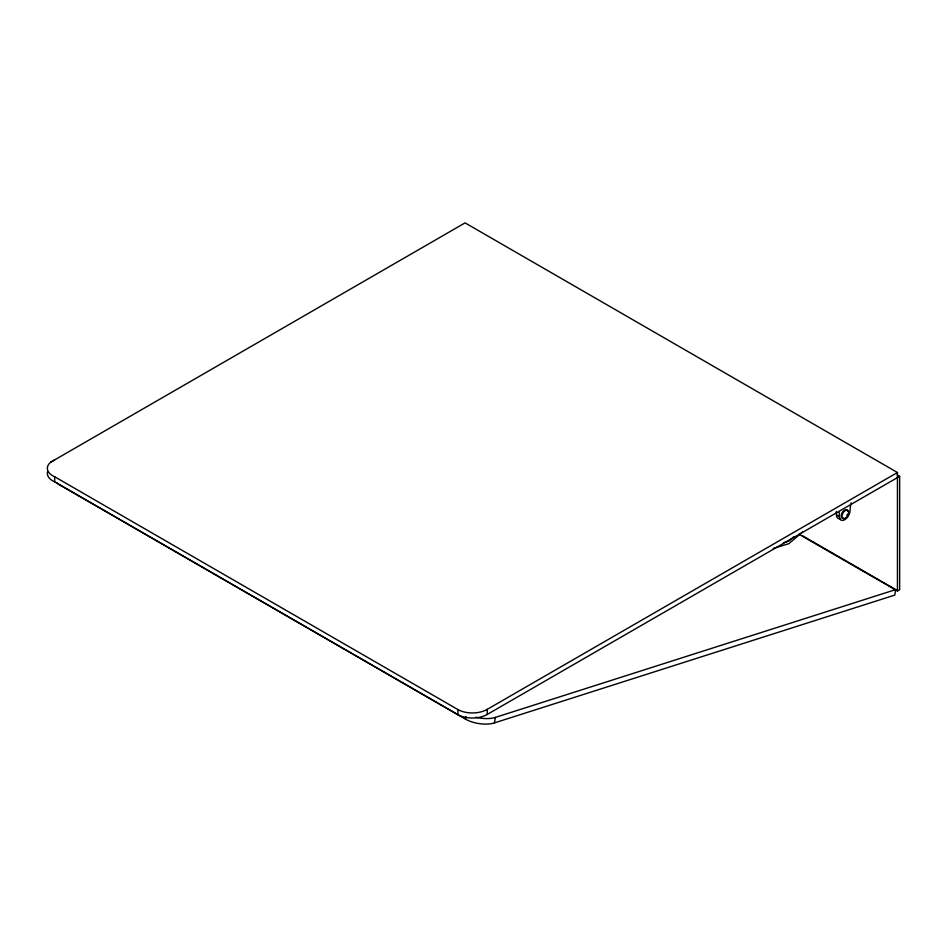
<?xml version="1.0" encoding="UTF-8"?>
<svg xmlns="http://www.w3.org/2000/svg" width="947" height="947" viewBox="0 0 947 947"><rect width="100%" height="100%" fill="white"/><g stroke="black" fill="none" stroke-linecap="round" stroke-linejoin="round"><path stroke-width="1.42" d="M802.346 535.671L895.732 589.59L894.773 595.095L494.429 722.904A20.727 9.068 9.9 0 1 465.474 719.164L465.96 716.417M494.429 722.904L495.388 717.388L895.732 589.59M794.131 536.57L788.815 541.104L783.489 542.714M802.618 531.942L788.815 543.72L773.237 548.42M798.948 534.238L897.448 590.999L897.448 472.517L465.072 222.888L50.736 462.16A18.324 10.583 0 0 0 54.677 476.755L54.677 481.834L457.934 714.642A20.727 11.968 0 0 0 487.243 714.429L899.65 476.329L897.093 474.861M50.736 462.16L54.677 459.828M897.448 590.999L899.65 589.721L899.65 476.329M54.677 476.755L457.934 709.563A20.727 11.968 0 0 0 487.243 709.35L897.448 472.517M836.296 511.51A21.485 12.406 -60 0 1 836.461 514.943L839.397 516.636A7.576 4.368 -60 0 0 844.748 519.725A7.576 4.368 -60 0 0 850.098 510.457A22.633 13.069 -60 0 1 851.258 502.845M465.474 719.164L62.23 486.356A18.324 8.014 9.9 0 1 56.82 482.769M487.243 709.35L487.243 714.429M457.934 709.563L457.934 714.642M840.427 518.625A7.576 4.368 -60 0 1 836.461 514.943M838.924 511.652A21.485 12.406 -60 0 1 839.397 516.636M843.694 518.198A4.723 2.734 -60 0 1 842.203 512.611A4.723 2.734 -60 0 1 847.79 511.108M847.458 514.233A4.723 2.734 -60 0 1 846.926 515.334M54.677 481.834A18.324 10.583 0 0 1 47.563 471.736M495.388 717.388A20.727 9.068 9.9 0 1 475.749 717.234M846.168 517.63A4.723 2.734 -60 0 0 847.66 510.303A4.723 2.734 -60 0 0 842.072 515.263A4.723 2.734 -60 0 0 846.168 517.63"/></g></svg>
